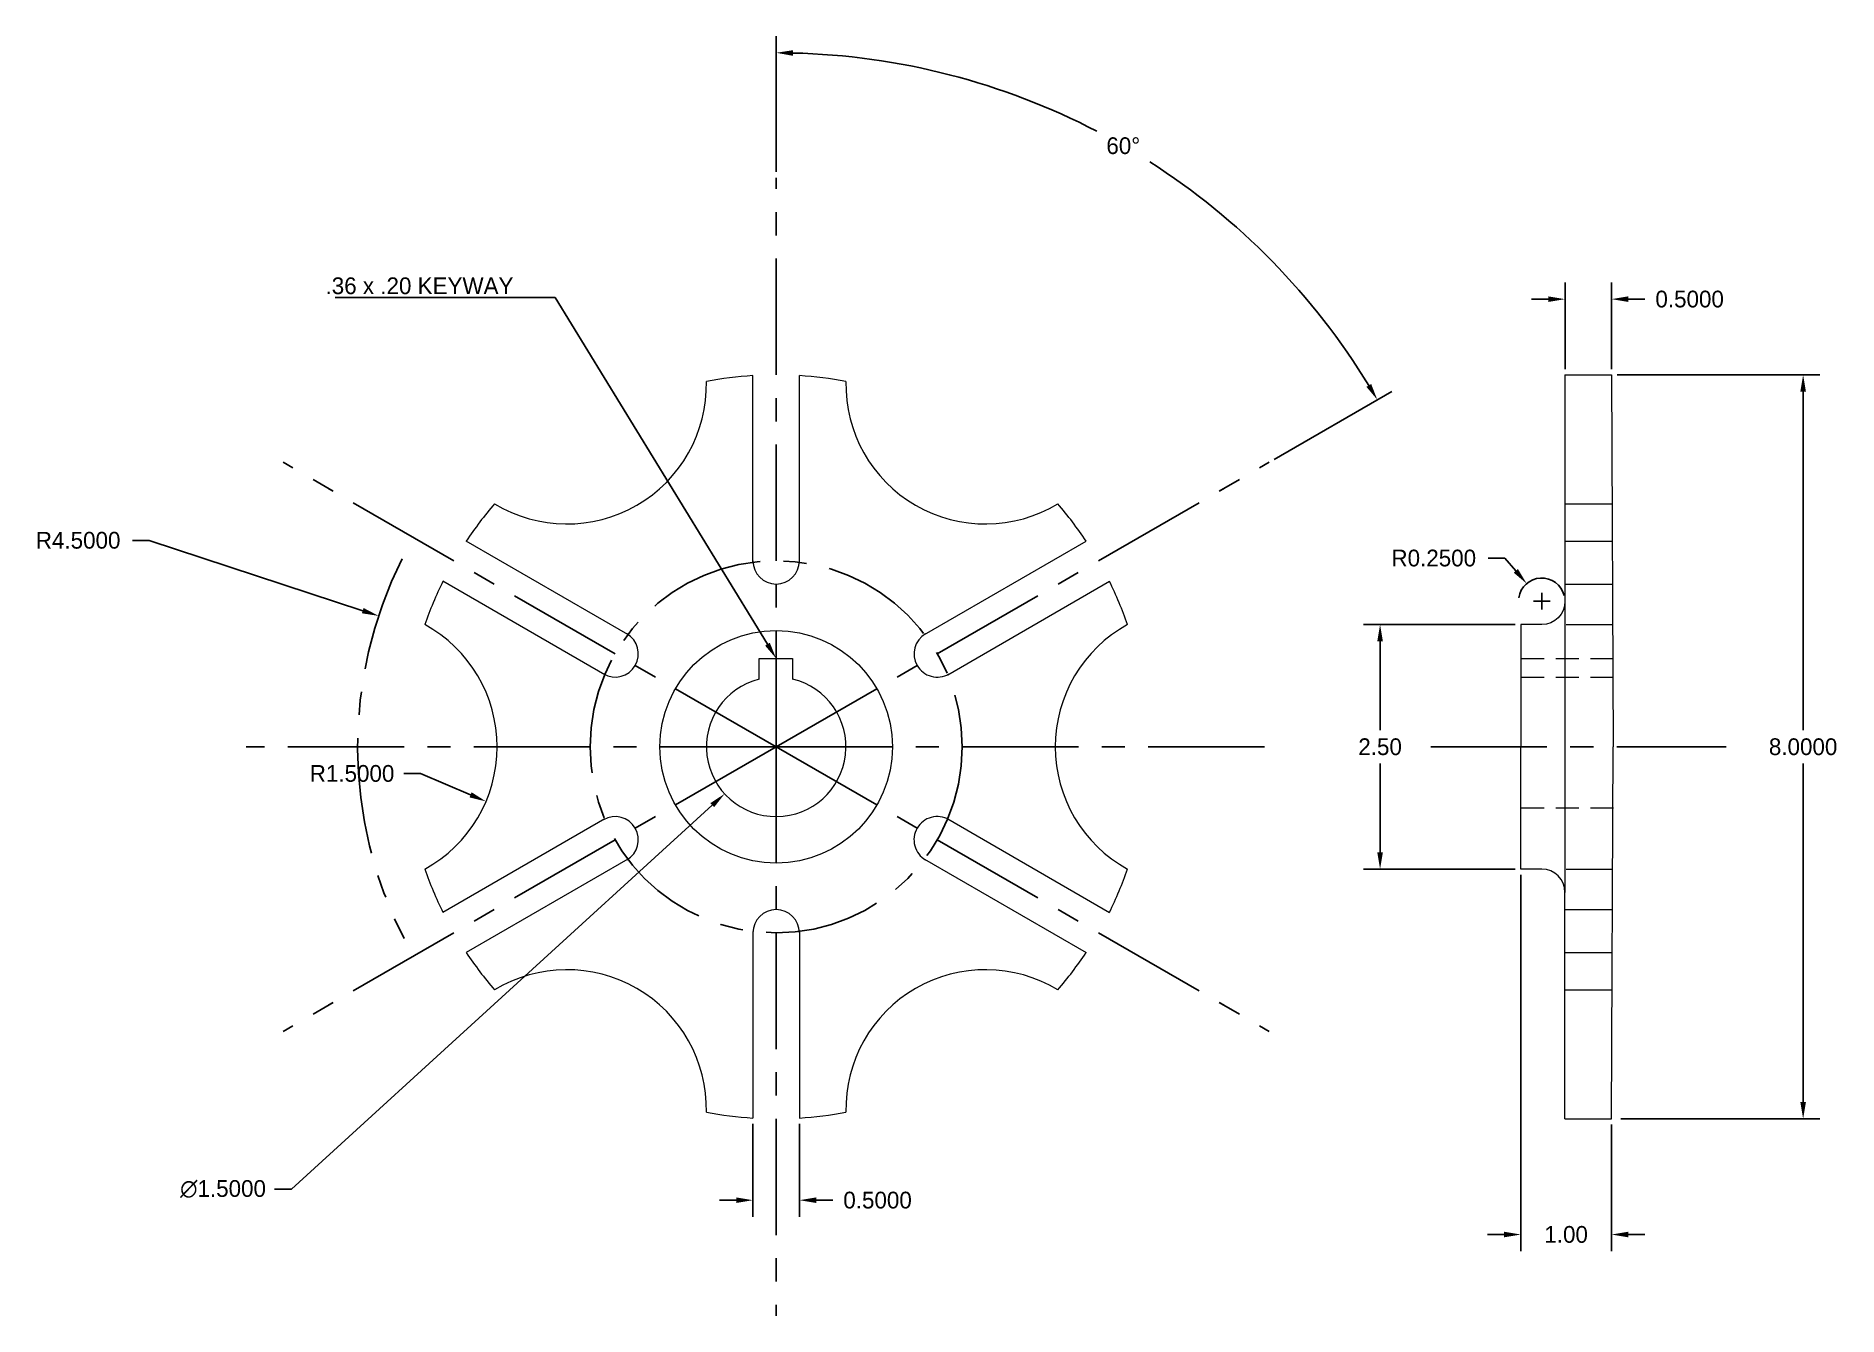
# Model space of a CAD drawing. Header units: inches. Extents: x -8 to 11.4, y -6.1 to 7.6.
import ezdxf
from ezdxf import colors
from ezdxf.entities.mleader import LeaderData, LeaderLine
from ezdxf.math import Vec2, Vec3

# ---------------------------------------------------------------- set-up
doc = ezdxf.new("R2010")
doc.units = ezdxf.units.IN
doc.header["$MEASUREMENT"] = 0
doc.linetypes.add('CENTER', pattern=[2, 1.25, -0.25, 0.25, -0.25])
doc.linetypes.add('HIDDEN', pattern=[0.375, 0.25, -0.125])
doc.layers.add('Center_line', color=1, linetype='CENTER')
doc.layers.add('Dimensions', color=6, linetype='Continuous')
doc.layers.add('Hidden_line', color=4, linetype='HIDDEN', lineweight=5)
doc.layers.add('Object_line', color=5, linetype='Continuous', lineweight=9)
doc.dimstyles.get("Standard").update_dxf_attribs({"dimtxt": 0.18, "dimasz": 0.18, "dimexe": 0.18, "dimexo": 0.0625, "dimgap": 0.09, "dimtad": 0, "dimtih": 1, "dimtoh": 1, "dimdec": 4, "dimzin": 0, "dimdsep": 46, "dimtxsty": 'Standard', "dimcen": 0.09, "dimadec": 0, "dimazin": 0, "dimtfac": 1, "dimtdec": 4, "dimtofl": 0, "dimtmove": 0, "dimatfit": 3, "dimfxl": 1, "dimtolj": 1, "dimtzin": 0, "dimarcsym": 0})

# ---------------------------------------------------------------- blocks, each defined once
blk = doc.blocks.new('*U4')
at = {"layer": 'Object_line'}
for p, q in [((-0.803, 0.776), (0.936, 1.78)), ((-0.803, -0.776), (0.936, -1.78))]:
    blk.add_line(p, q, dxfattribs=at)
for centre, radius, start, end in [((-2.647, 0), 4, 19.1881, 26.4167), ((1.853, 0), 1.5, 118.7822, 180), ((-0.915, 1), 0.25, 210, 300), ((1.853, 0), 1.5, 180, 241.2178), ((-0.915, -1), 0.25, 60, 150), ((-2.647, 0), 4, 333.5833, 340.8119)]:
    blk.add_arc(centre, radius, start, end, dxfattribs=at)
blk = doc.blocks.new('*U5')
at = {"layer": 'Object_line', "color": 0, "linetype": 'ByBlock', "lineweight": -2, "transparency": 16777216}
for p, rotation in [((-1.323, 2.292), 120), ((1.323, 2.292), 59.99999999999999), ((-2.647, 0), 180), ((-1.323, -2.292), 239.9999999999999), ((1.323, -2.292), 299.9999999999999)]:
    blk.add_blockref('*U4', p, dxfattribs=dict(at, rotation=rotation))
blk.add_blockref('*U4', (2.647, 0), dxfattribs=at)
blk = doc.blocks.new('*U6')
at = {"layer": 'Center_line'}
for q in [(0, 5.836), (0, -5.836)]:
    blk.add_line((0, 0.284), q, dxfattribs=at)
blk = doc.blocks.new('*U7')
at = {"layer": 'Center_line', "color": 0, "linetype": 'ByBlock', "lineweight": -2, "transparency": 16777216}
for p, rotation in [((0, 0.284), 180), ((-0.246, 0.142), 239.9999999999999), ((0.246, 0.142), 120), ((-0.246, -0.142), 299.9999999999999), ((0.246, -0.142), 59.99999999999999)]:
    blk.add_blockref('*U6', p, dxfattribs=dict(at, rotation=rotation))
blk.add_blockref('*U6', (0, -0.284), dxfattribs=at)
blk = doc.blocks.new('*D8')
at = {"layer": 'Defpoints', "color": 0, "transparency": 16777216}
for p in [(0, 6.12), (4.797, 5.717), (5.3, 3.06), (0, 0), (0, 0)]:
    blk.add_point(p, dxfattribs=at)
at = {"layer": 'Dimensions', "color": 0, "lineweight": -2, "transparency": 16777216}
for p, q in [((0, 6.182), (0, 7.643)), ((5.354, 3.091), (6.619, 3.822))]:
    blk.add_line(p, q, dxfattribs=at)
for start, end in [(62.4958, 88.6181), (31.3819, 57.4397)]:
    blk.add_arc((0, 0), 7.463, start, end, dxfattribs=at)
at = {"layer": 'Dimensions', "color": 0, "transparency": 16777216}
for points in [[(0.18, 7.431), (0.18, 7.491), (0, 7.463)], [(6.397, 3.902), (6.346, 3.871), (6.463, 3.732)]]:
    blk.add_solid(points, dxfattribs=at)
at = {"layer": 'Dimensions', "color": 0, "transparency": 16777216, "insert": (3.732, 6.463), "char_height": 0.18, "attachment_point": 5}
blk.add_mtext('\\A1;60°', dxfattribs=at)
blk = doc.blocks.new('*D9')
at = {"layer": 'Defpoints', "color": 0, "transparency": 16777216}
for p in [(-4.274, 1.408), (0, 0)]:
    blk.add_point(p, dxfattribs=at)
at = {"layer": 'Dimensions', "color": 0, "lineweight": -2, "transparency": 16777216}
for p, q in [((-6.92, 2.22), (-6.74, 2.22)), ((-6.74, 2.22), (-4.445, 1.464)), ((-0.09, 0), (0.09, 0)), ((0, -0.09), (0, 0.09))]:
    blk.add_line(p, q, dxfattribs=at)
at = {"layer": 'Dimensions', "color": 0, "transparency": 16777216}
blk.add_solid([(-4.436, 1.493), (-4.454, 1.436), (-4.274, 1.408)], dxfattribs=at)
at = {"layer": 'Dimensions', "color": 0, "transparency": 16777216, "insert": (-7.505, 2.22), "char_height": 0.18, "attachment_point": 5}
blk.add_mtext('\\A1;R4.5000', dxfattribs=at)
blk = doc.blocks.new('*D11')
at = {"layer": 'Defpoints', "color": 0, "transparency": 16777216}
for p in [(0.554, 0.505), (-0.554, -0.505)]:
    blk.add_point(p, dxfattribs=at)
at = {"layer": 'Dimensions', "color": 0, "lineweight": -2, "transparency": 16777216}
for p, q in [((-0.09, 0), (0.09, 0)), ((0, -0.09), (0, 0.09)), ((-5.212, -4.755), (-0.687, -0.627)), ((-5.392, -4.755), (-5.212, -4.755))]:
    blk.add_line(p, q, dxfattribs=at)
at = {"layer": 'Dimensions', "color": 0, "transparency": 16777216}
blk.add_solid([(-0.707, -0.605), (-0.667, -0.649), (-0.554, -0.505)], dxfattribs=at)
at = {"layer": 'Dimensions', "color": 0, "transparency": 16777216, "insert": (-5.947, -4.755), "char_height": 0.18, "attachment_point": 5}
blk.add_mtext('\\A1;∅1.5000', dxfattribs=at)
blk = doc.blocks.new('*D13')
at = {"layer": 'Defpoints', "color": 0, "transparency": 16777216}
for p in [(-4.5, 0), (-3.12, -0.587)]:
    blk.add_point(p, dxfattribs=at)
at = {"layer": 'Dimensions', "color": 0, "lineweight": -2, "transparency": 16777216}
for p, q in [((-4.005, -0.287), (-3.825, -0.287)), ((-3.825, -0.287), (-3.285, -0.517))]:
    blk.add_line(p, q, dxfattribs=at)
at = {"layer": 'Dimensions', "color": 0, "transparency": 16777216}
blk.add_solid([(-3.274, -0.489), (-3.297, -0.544), (-3.12, -0.587)], dxfattribs=at)
at = {"layer": 'Dimensions', "color": 0, "transparency": 16777216, "insert": (-4.56, -0.287), "char_height": 0.18, "attachment_point": 5}
blk.add_mtext('\\A1;R1.5000', dxfattribs=at)
blk = doc.blocks.new('*D14')
at = {"layer": 'Defpoints', "color": 0, "transparency": 16777216}
for p in [(-0.25, -3.992), (0.25, -3.992), (0.25, -4.875)]:
    blk.add_point(p, dxfattribs=at)
at = {"layer": 'Dimensions', "color": 0, "lineweight": -2, "transparency": 16777216}
for p, q in [((-0.25, -4.055), (-0.25, -5.055)), ((0.25, -4.055), (0.25, -5.055)), ((-0.43, -4.875), (-0.61, -4.875)), ((0.43, -4.875), (0.61, -4.875))]:
    blk.add_line(p, q, dxfattribs=at)
at = {"layer": 'Dimensions', "color": 0, "transparency": 16777216}
for points in [[(-0.43, -4.845), (-0.43, -4.905), (-0.25, -4.875)], [(0.43, -4.845), (0.43, -4.905), (0.25, -4.875)]]:
    blk.add_solid(points, dxfattribs=at)
at = {"layer": 'Dimensions', "color": 0, "transparency": 16777216, "insert": (1.09, -4.875), "char_height": 0.18, "attachment_point": 5}
blk.add_mtext('\\A1;0.5000', dxfattribs=at)
blk = doc.blocks.new('*D16')
at = {"layer": 'Defpoints', "color": 0, "transparency": 16777216}
for p in [(8.981, 4.814), (8.481, 4), (8.981, 4)]:
    blk.add_point(p, dxfattribs=at)
at = {"layer": 'Dimensions', "color": 0, "lineweight": -2, "transparency": 16777216}
for p, q in [((8.481, 4.062), (8.481, 4.994)), ((8.981, 4.062), (8.981, 4.994)), ((8.301, 4.814), (8.121, 4.814)), ((9.161, 4.814), (9.341, 4.814))]:
    blk.add_line(p, q, dxfattribs=at)
at = {"layer": 'Dimensions', "color": 0, "transparency": 16777216}
for points in [[(8.301, 4.844), (8.301, 4.784), (8.481, 4.814)], [(9.161, 4.844), (9.161, 4.784), (8.981, 4.814)]]:
    blk.add_solid(points, dxfattribs=at)
at = {"layer": 'Dimensions', "color": 0, "transparency": 16777216, "insert": (9.821, 4.814), "char_height": 0.18, "attachment_point": 5}
blk.add_mtext('\\A1;0.5000', dxfattribs=at)
blk = doc.blocks.new('*D17')
at = {"layer": 'Defpoints', "color": 0, "transparency": 16777216}
for p in [(8.981, 4), (9.02, -4), (11.041, -4)]:
    blk.add_point(p, dxfattribs=at)
at = {"layer": 'Dimensions', "color": 0, "lineweight": -2, "transparency": 16777216}
for p, q in [((9.043, 4), (11.221, 4)), ((11.041, 3.82), (11.041, 0.18)), ((11.041, -3.82), (11.041, -0.18)), ((9.082, -4), (11.221, -4))]:
    blk.add_line(p, q, dxfattribs=at)
at = {"layer": 'Dimensions', "color": 0, "transparency": 16777216}
for points in [[(11.011, 3.82), (11.071, 3.82), (11.041, 4)], [(11.011, -3.82), (11.071, -3.82), (11.041, -4)]]:
    blk.add_solid(points, dxfattribs=at)
at = {"layer": 'Dimensions', "color": 0, "transparency": 16777216, "insert": (11.041, 0), "char_height": 0.18, "attachment_point": 5}
blk.add_mtext('\\A1;8.0000', dxfattribs=at)
blk = doc.blocks.new('*D18')
at = {"layer": 'Defpoints', "color": 0, "transparency": 16777216}
for p in [(8.006, 1.315), (6.493, -1.315), (8.006, -1.315)]:
    blk.add_point(p, dxfattribs=at)
at = {"layer": 'Dimensions', "color": 0, "lineweight": -2, "transparency": 16777216}
for p, q in [((7.944, 1.315), (6.313, 1.315)), ((6.493, 1.135), (6.493, 0.18)), ((6.493, -1.135), (6.493, -0.18)), ((7.944, -1.315), (6.313, -1.315))]:
    blk.add_line(p, q, dxfattribs=at)
at = {"layer": 'Dimensions', "color": 0, "transparency": 16777216}
for points in [[(6.463, 1.135), (6.523, 1.135), (6.493, 1.315)], [(6.463, -1.135), (6.523, -1.135), (6.493, -1.315)]]:
    blk.add_solid(points, dxfattribs=at)
at = {"layer": 'Dimensions', "color": 0, "transparency": 16777216, "insert": (6.493, 0), "char_height": 0.18, "attachment_point": 5}
blk.add_mtext('\\A1;2.50', dxfattribs=at)
blk = doc.blocks.new('*D19')
at = {"layer": 'Defpoints', "color": 0, "transparency": 16777216}
for p in [(8.069, 1.755), (8.231, 1.565)]:
    blk.add_point(p, dxfattribs=at)
at = {"layer": 'Dimensions', "color": 0, "lineweight": -2, "transparency": 16777216}
for p, q in [((7.655, 2.029), (7.835, 2.029)), ((7.835, 2.029), (7.952, 1.892)), ((8.141, 1.565), (8.321, 1.565)), ((8.231, 1.475), (8.231, 1.655))]:
    blk.add_line(p, q, dxfattribs=at)
blk.add_arc((8.231, 1.565), 0.25, 14.3239, 171.6349, dxfattribs=at)
at = {"layer": 'Dimensions', "color": 0, "transparency": 16777216}
blk.add_solid([(7.975, 1.912), (7.929, 1.873), (8.069, 1.755)], dxfattribs=at)
at = {"layer": 'Dimensions', "color": 0, "transparency": 16777216, "insert": (7.07, 2.029), "char_height": 0.18, "attachment_point": 5}
blk.add_mtext('\\A1;R0.2500', dxfattribs=at)
blk = doc.blocks.new('*D20')
at = {"layer": 'Defpoints', "color": 0, "transparency": 16777216}
for p in [(8.006, -1.315), (8.981, -4), (8.981, -5.244)]:
    blk.add_point(p, dxfattribs=at)
at = {"layer": 'Dimensions', "color": 0, "lineweight": -2, "transparency": 16777216}
for p, q in [((8.006, -1.377), (8.006, -5.424)), ((8.981, -4.062), (8.981, -5.424)), ((7.826, -5.244), (7.646, -5.244)), ((9.161, -5.244), (9.341, -5.244))]:
    blk.add_line(p, q, dxfattribs=at)
at = {"layer": 'Dimensions', "color": 0, "transparency": 16777216}
for points in [[(7.826, -5.214), (7.826, -5.274), (8.006, -5.244)], [(9.161, -5.214), (9.161, -5.274), (8.981, -5.244)]]:
    blk.add_solid(points, dxfattribs=at)
at = {"layer": 'Dimensions', "color": 0, "transparency": 16777216, "insert": (8.493, -5.244), "char_height": 0.18, "attachment_point": 5}
blk.add_mtext('\\A1;1.00', dxfattribs=at)

msp = doc.modelspace()

# ---------------------------------------------------------------- linework, layer by layer
at = {"layer": 'Center_line'}
for p, q in [((0, 0), (-5.6982, 0)), ((0, 0), (5.42274, 0)), ((7.03718, 0), (10.2155, 0))]:
    msp.add_line(p, q, dxfattribs=at)
msp.add_circle((0, 0), 2, dxfattribs=at)
msp.add_arc((0, 0), 4.5, 153.322654, 207.244232, dxfattribs=at)
at = {"layer": 'Hidden_line'}
for p, q in [((8.49158, 1.75), (8.99159, 1.75)), ((8.00618, 0.95), (8.99548, 0.95)), ((8.00618, 0.74999), (8.99646, 0.74999)), ((8.00618, -0.65734), (9.00331, -0.65734)), ((8.49158, -1.75), (8.99159, -1.75))]:
    msp.add_line(p, q, dxfattribs=at)
at = {"layer": 'Object_line'}
for p, q in [((8.48063, 4), (8.98063, 4)), ((8.98063, 4), (9.00011, 0)), ((8.48063, 2.61431), (8.98738, 2.61431)), ((8.48063, 2.2126), (8.98934, 2.2126)), ((8.48063, 1.75), (8.99159, 1.75)), ((8.48063, 1.56468), (8.48063, -1.56468)), ((8.4937, 1.31468), (8.99371, 1.31468)), ((-0.18354, 0.72719), (-0.18463, 0.95)), ((-0.18463, 0.95), (0.17538, 0.95)), ((0.17538, 0.95), (0.17538, 0.72921)), ((8.98063, -4), (9.00011, 0)), ((8.4937, -1.31468), (8.99371, -1.31468)), ((8.48063, -1.75), (8.99159, -1.75)), ((8.48063, -2.2126), (8.98934, -2.2126)), ((8.48063, -2.61431), (8.98738, -2.61431)), ((8.48063, -4), (8.98063, -4)), ((8.48063, -4), (8.98063, -4))]:
    msp.add_line(p, q, dxfattribs=at)
for points in [[(8.48063, 4), (8.48063, 1.56468, -0.41421356), (8.23063, 1.31468), (8.00618, 1.31468), (8.00618, 0)], [(8.48063, -4), (8.48063, -1.56468, 0.41421356), (8.23063, -1.31468), (8.00618, -1.31468), (8.00618, 0)]]:
    msp.add_lwpolyline(points, format="xyb", dxfattribs=at)
msp.add_circle((0, 0), 1.25, dxfattribs=at)
msp.add_arc((0, 0), 0.75, 104.165467, 76.476956, dxfattribs=at)

# ---------------------------------------------------------------- block references
at = {"layer": 'Center_line'}
msp.add_blockref('*U7', (0, 0), dxfattribs=at)
at = {"layer": 'Object_line'}
msp.add_blockref('*U5', (0, 0), dxfattribs=at)

# ---------------------------------------------------------------- dimensions: what is measured, and where the dimension line sits
at = {"layer": 'Dimensions'}
dim = msp.add_angular_dim_2l(base=(4.79734, 5.71725), line1=((0, 0), (5.30005, 3.05998)), line2=((0, 0), (0, 6.11997)), dimstyle='Standard', dxfattribs=at)
dim.commit()
dim.dimension.update_dxf_attribs({"geometry": '*D8', "text_midpoint": (3.73167, 6.46344)})
for base, p1, p2, picture, middle in [((8.98063, 4.81433), (8.48063, 4), (8.98063, 4), '*D16', (9.82063, 4.81433)), ((0.25, -4.87454), (-0.25, -3.99218), (0.25, -3.99218), '*D14', (1.09, -4.87454))]:
    dim = msp.add_linear_dim(base=base, p1=p1, p2=p2, dimstyle='Standard', dxfattribs=at)
    dim.commit()
    dim.dimension.update_dxf_attribs({"geometry": picture, "text_midpoint": middle})
dim = msp.add_linear_dim(base=(11.04081, -4), p1=(8.98063, 4), p2=(9.01958, -4), angle=90, dimstyle='Standard', dxfattribs=at)
dim.commit()
dim.dimension.update_dxf_attribs({"geometry": '*D17', "text_midpoint": (11.04081, 0)})
for center, mpoint, picture, middle in [((0, 0), (-4.27409, 1.40789), '*D9', (-7.50475, 2.22009)), ((-4.5, 0), (-3.11978, -0.58736), '*D13', (-4.56026, -0.28714))]:
    dim = msp.add_radius_dim(center=center, mpoint=mpoint, dimstyle='Standard', dxfattribs=at)
    dim.commit()
    dim.dimension.update_dxf_attribs({"geometry": picture, "text_midpoint": middle, "dimtype": 164})
dim = msp.add_radius_dim(center=(8.23063, 1.56468), mpoint=(8.06866, 1.75512), dimstyle='Standard', dxfattribs=at)
dim.commit()
dim.dimension.update_dxf_attribs({"geometry": '*D19', "text_midpoint": (7.07042, 2.02935)})
dim = msp.add_linear_dim(base=(6.49283, -1.31468), p1=(8.00618, 1.31468), p2=(8.00618, -1.31468), angle=90, text='2.50', dimstyle='Standard', dxfattribs=at)
dim.commit()
dim.dimension.update_dxf_attribs({"geometry": '*D18', "text_midpoint": (6.49283, 0)})
dim = msp.add_diameter_dim_2p(p1=(0.55407, 0.50548), p2=(-0.55407, -0.50548), dimstyle='Standard', dxfattribs=at)
dim.commit()
dim.dimension.update_dxf_attribs({"geometry": '*D11', "text_midpoint": (-5.94745, -4.75532), "dimtype": 163})
dim = msp.add_linear_dim(base=(8.98063, -5.24385), p1=(8.00618, -1.31468), p2=(8.98063, -4), text='1.00', dimstyle='Standard', dxfattribs=at)
dim.commit()
dim.dimension.update_dxf_attribs({"geometry": '*D20', "text_midpoint": (8.49341, -5.24385)})

# ---------------------------------------------------------------- leaders
ml = msp.add_multileader_mtext('Standard', dxfattribs=at)
ml.set_content('.36 x .20 KEYWAY', color=256)
ml.set_leader_properties()
ml.build(insert=Vec2(0, 0))
ml.multileader.update_dxf_attribs({"text_right_attachment_type": 6, "dogleg_length": 0.36, "arrow_head_size": 0.18})
ctx = ml.context
ctx.base_point, ctx.char_height, ctx.arrow_head_size, ctx.landing_gap_size, ctx.plane_origin = Vec3(-5.52484, 4.95789), 0.18, 0.18, 0.09, Vec3(0, 0.95)
ctx.right_attachment, ctx.text_align_type = 6, 2
notes = []
notes.append((ctx, [(0, (1, 1, 0), (-2.37484, 4.83189), (-1, 0), 0.36, [(0, [(0, 0.95)], 0, [])])]))
ctx.mtext.insert, ctx.mtext.alignment, ctx.mtext.flow_direction = Vec3(-2.82484, 5.04789), 3, 5
for ctx, leaders in notes:
    for number, flags, end, landing, length, lines in leaders:
        leader = LeaderData()
        leader.index, (leader.has_last_leader_line, leader.has_dogleg_vector, leader.attachment_direction) = number, flags
        leader.last_leader_point, leader.dogleg_vector, leader.dogleg_length = Vec3(end), Vec3(landing), length
        for number, points, colour, breaks in lines:
            line = LeaderLine()
            line.index, line.vertices, line.color, line.breaks = number, Vec3.list(points), colors.encode_raw_color(colour), breaks
            leader.lines.append(line)
        ctx.leaders.append(leader)

doc.saveas('drawing.dxf')
